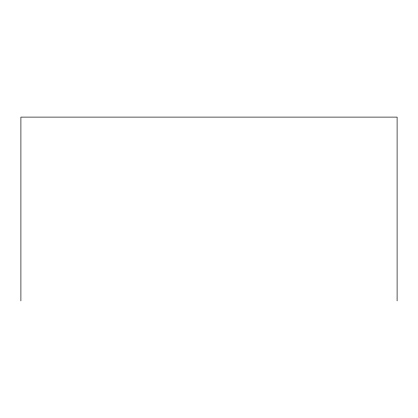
<?xml version="1.0" encoding="UTF-8"?>
<svg xmlns="http://www.w3.org/2000/svg" width="418" height="418" viewBox="0 0 418 418"><rect width="100%" height="100%" fill="white"/><g stroke="black" fill="none" stroke-linecap="round" stroke-linejoin="round"><path stroke-width="0.63" d="M397.1 300.892L397.1 117.108L20.9 117.108L20.9 300.892"/></g></svg>
